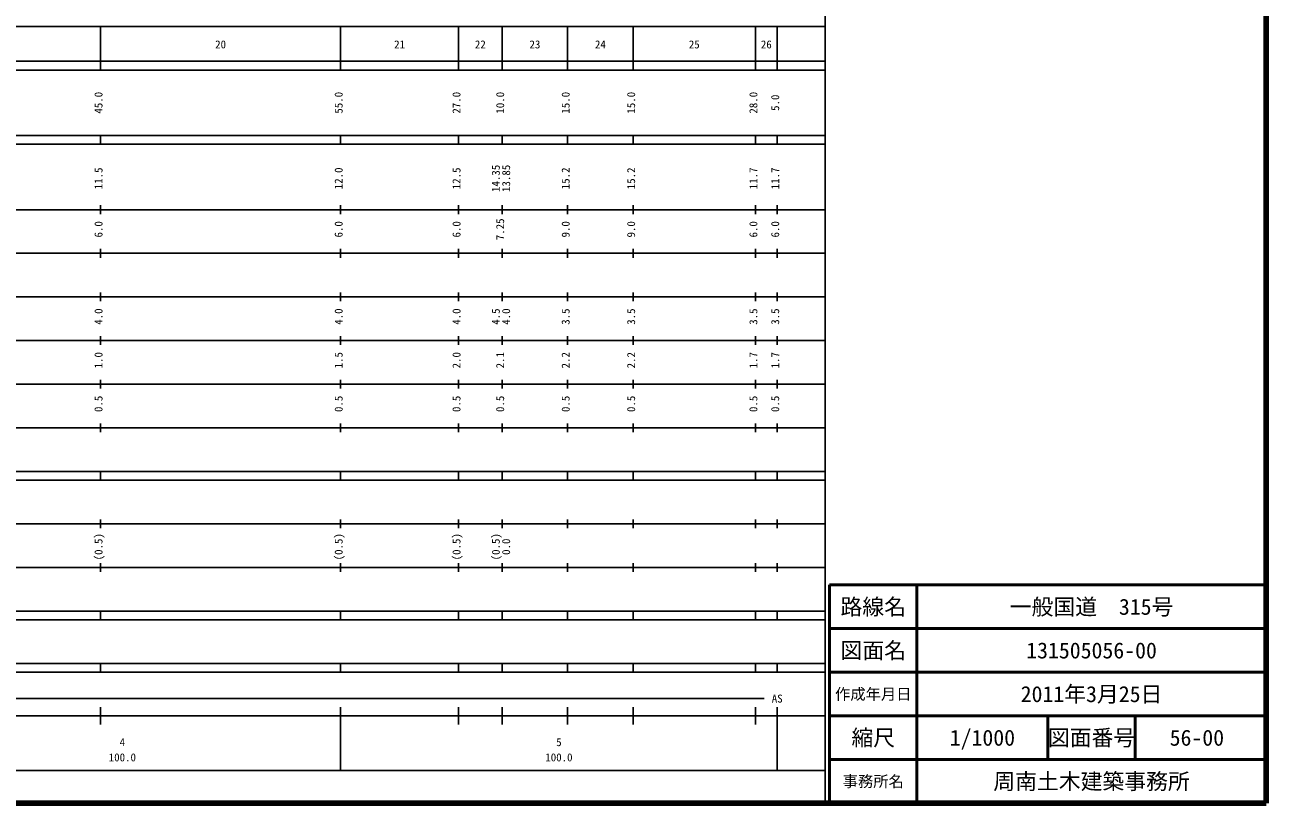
# Model space of a CAD drawing. Units: millimetres on the paper, enlarged 1000 times. Extents: x 40000 to 680000, y 20000 to 380000.
# Drawn here: x 395659 to 680000, y 20000 to 198357 of the extents above; entities that cross this region are included whole.
import ezdxf
from ezdxf.enums import TextEntityAlignment as Align

# ---------------------------------------------------------------- set-up
doc = ezdxf.new("R2010")
doc.units = ezdxf.units.MM
doc.header["$LTSCALE"] = 1000
for name, color, linetype, lineweight in [('M-TTL', 2, 'Continuous', 140), ('M-TTL-BAND', 7, 'Continuous', 25), ('M-TTL-FRAM', 2, 'Continuous', 50), ('M-TTL-LINE', 7, 'Continuous', 50)]:
    doc.layers.add(name, color=color, linetype=linetype, lineweight=lineweight)
doc.layers.add('M-TTL-TXT', color=7, linetype='Continuous')
doc.styles.add('ＭＳ ゴシック', font='')
doc.styles.get('ＭＳ ゴシック').set_extended_font_data('MS Gothic')

msp = doc.modelspace()

# ---------------------------------------------------------------- linework, layer by layer
at = {"layer": 'M-TTL'}
for p, q in [((680000, 20000), (680000, 380000)), ((40000, 20000), (680000, 20000))]:
    msp.add_line(p, q, dxfattribs=at)
at = {"layer": 'M-TTL-BAND'}
for p, q in [((579000, 20000), (579000, 370000)), ((68000, 198000), (579000, 198000)), ((413000, 188000), (413000, 198000)), ((468000, 188000), (468000, 198000)), ((495000, 188000), (495000, 198000)), ((505000, 188000), (505000, 198000)), ((520000, 188000), (520000, 198000)), ((535000, 188000), (535000, 198000)), ((563000, 188000), (563000, 198000)), ((568000, 188000), (568000, 198000)), ((40000, 190000), (579000, 190000)), ((40000, 188000), (579000, 188000)), ((40000, 173000), (579000, 173000)), ((40000, 171000), (579000, 171000)), ((413000, 171000), (413000, 173000)), ((468000, 171000), (468000, 173000)), ((495000, 171000), (495000, 173000)), ((505000, 171000), (505000, 173000)), ((520000, 171000), (520000, 173000)), ((535000, 171000), (535000, 173000)), ((563000, 171000), (563000, 173000)), ((568000, 171000), (568000, 173000)), ((413000, 155000), (413000, 157000)), ((468000, 155000), (468000, 157000)), ((495000, 155000), (495000, 157000)), ((505000, 155000), (505000, 157000)), ((520000, 155000), (520000, 157000)), ((535000, 155000), (535000, 157000)), ((563000, 155000), (563000, 157000)), ((568000, 155000), (568000, 157000)), ((40000, 156000), (579000, 156000)), ((46000, 146000), (579000, 146000)), ((413000, 145000), (413000, 147000)), ((468000, 145000), (468000, 147000)), ((495000, 145000), (495000, 147000)), ((505000, 145000), (505000, 147000)), ((520000, 145000), (520000, 147000)), ((535000, 145000), (535000, 147000)), ((563000, 145000), (563000, 147000)), ((568000, 145000), (568000, 147000)), ((413000, 135000), (413000, 137000)), ((468000, 135000), (468000, 137000)), ((495000, 135000), (495000, 137000)), ((505000, 135000), (505000, 137000)), ((520000, 135000), (520000, 137000)), ((535000, 135000), (535000, 137000)), ((563000, 135000), (563000, 137000)), ((568000, 135000), (568000, 137000)), ((52000, 136000), (579000, 136000)), ((46000, 126000), (579000, 126000)), ((413000, 125000), (413000, 127000)), ((468000, 125000), (468000, 127000)), ((495000, 125000), (495000, 127000)), ((505000, 125000), (505000, 127000)), ((520000, 125000), (520000, 127000)), ((535000, 125000), (535000, 127000)), ((563000, 125000), (563000, 127000)), ((568000, 125000), (568000, 127000)), ((413000, 115000), (413000, 117000)), ((468000, 115000), (468000, 117000)), ((495000, 115000), (495000, 117000)), ((505000, 115000), (505000, 117000)), ((520000, 115000), (520000, 117000)), ((535000, 115000), (535000, 117000)), ((563000, 115000), (563000, 117000)), ((568000, 115000), (568000, 117000)), ((52000, 116000), (579000, 116000)), ((46000, 106000), (579000, 106000)), ((413000, 105000), (413000, 107000)), ((468000, 105000), (468000, 107000)), ((495000, 105000), (495000, 107000)), ((505000, 105000), (505000, 107000)), ((520000, 105000), (520000, 107000)), ((535000, 105000), (535000, 107000)), ((563000, 105000), (563000, 107000)), ((568000, 105000), (568000, 107000)), ((40000, 96000), (579000, 96000)), ((40000, 94000), (579000, 94000)), ((413000, 94000), (413000, 96000)), ((468000, 94000), (468000, 96000)), ((495000, 94000), (495000, 96000)), ((505000, 94000), (505000, 96000)), ((520000, 94000), (520000, 96000)), ((535000, 94000), (535000, 96000)), ((563000, 94000), (563000, 96000)), ((568000, 94000), (568000, 96000)), ((49000, 84000), (579000, 84000)), ((413000, 83000), (413000, 85000)), ((468000, 83000), (468000, 85000)), ((495000, 83000), (495000, 85000)), ((505000, 83000), (505000, 85000)), ((520000, 83000), (520000, 85000)), ((535000, 83000), (535000, 85000)), ((563000, 83000), (563000, 85000)), ((568000, 83000), (568000, 85000)), ((40000, 74000), (579000, 74000)), ((413000, 73000), (413000, 75000)), ((468000, 73000), (468000, 75000)), ((495000, 73000), (495000, 75000)), ((505000, 73000), (505000, 75000)), ((520000, 73000), (520000, 75000)), ((535000, 73000), (535000, 75000)), ((563000, 73000), (563000, 75000)), ((568000, 73000), (568000, 75000)), ((40000, 64000), (579000, 64000)), ((413000, 62000), (413000, 64000)), ((468000, 62000), (468000, 64000)), ((495000, 62000), (495000, 64000)), ((505000, 62000), (505000, 64000)), ((520000, 62000), (520000, 64000)), ((535000, 62000), (535000, 64000)), ((563000, 62000), (563000, 64000)), ((568000, 62000), (568000, 64000)), ((40000, 62000), (579000, 62000)), ((40000, 52000), (579000, 52000)), ((413000, 50000), (413000, 52000)), ((468000, 50000), (468000, 52000)), ((495000, 50000), (495000, 52000)), ((505000, 50000), (505000, 52000)), ((520000, 50000), (520000, 52000)), ((535000, 50000), (535000, 52000)), ((563000, 50000), (563000, 52000)), ((568000, 50000), (568000, 52000)), ((40000, 50000), (579000, 50000)), ((71000, 44000), (565000, 44000)), ((40000, 40000), (579000, 40000)), ((413000, 38000), (413000, 42000)), ((468000, 27500), (468000, 42000)), ((495000, 38000), (495000, 42000)), ((505000, 38000), (505000, 42000)), ((520000, 38000), (520000, 42000)), ((535000, 38000), (535000, 42000)), ((563000, 38000), (563000, 42000)), ((568000, 27500), (568000, 42000)), ((68000, 27500), (579000, 27500))]:
    msp.add_line(p, q, dxfattribs=at)
at = {"layer": 'M-TTL-FRAM'}
for p, q in [((680000, 70000), (580000, 70000)), ((580000, 70000), (580000, 20000))]:
    msp.add_line(p, q, dxfattribs=at)
at = {"layer": 'M-TTL-LINE'}
for p, q in [((600000, 70000), (600000, 20000)), ((680000, 60000), (580000, 60000)), ((680000, 50000), (580000, 50000)), ((680000, 40000), (580000, 40000)), ((630000, 40000), (630000, 30000)), ((650000, 40000), (650000, 30000)), ((680000, 30000), (580000, 30000))]:
    msp.add_line(p, q, dxfattribs=at)

# ---------------------------------------------------------------- texts
at = {"layer": 'M-TTL-BAND', "style": 'ＭＳ ゴシック'}
for s, p in [('20', (440500, 192405)), ('21', (481500, 192405)), ('22', (500000, 192405)), ('23', (512500, 192405)), ('24', (527500, 192405)), ('25', (549000, 192405)), ('26', (565500, 192405)), ('AS', (568000, 42500)), ('4', (418000, 32523)), ('5', (518000, 32523)), ('100.0', (418000, 29033)), ('100.0', (518000, 29033))]:
    msp.add_text(s, height=1833, dxfattribs=at).set_placement(p, align=Align.BOTTOM_CENTER)
for s, p in [('45.0', (414000, 180500)), ('55.0', (469000, 180500)), ('27.0', (496000, 180500)), ('10.0', (506000, 180500)), ('15.0', (521000, 180500)), ('15.0', (536000, 180500)), ('28.0', (564000, 180500)), ('5.0', (569000, 180500)), ('11.5', (414000, 163174)), ('12.0', (469000, 163174)), ('12.5', (496000, 163174)), ('14.35', (505000, 163174)), ('13.85', (507370, 163174)), ('15.2', (521000, 163174)), ('15.2', (536000, 163174)), ('11.7', (564000, 163174)), ('11.7', (569000, 163174)), ('7.25', (506000, 151500)), ('6.0', (414000, 151500)), ('6.0', (469000, 151500)), ('6.0', (496000, 151500)), ('9.0', (521000, 151500)), ('9.0', (536000, 151500)), ('6.0', (564000, 151500)), ('6.0', (569000, 151500)), ('4.0', (414000, 131500)), ('4.0', (469000, 131500)), ('4.0', (496000, 131500)), ('4.5', (505000, 131500)), ('4.0', (507370, 131500)), ('3.5', (521000, 131500)), ('3.5', (536000, 131500)), ('3.5', (564000, 131500)), ('3.5', (569000, 131500)), ('1.0', (414000, 121500)), ('1.5', (469000, 121500)), ('2.0', (496000, 121500)), ('2.1', (506000, 121500)), ('2.2', (521000, 121500)), ('2.2', (536000, 121500)), ('1.7', (564000, 121500)), ('1.7', (569000, 121500)), ('0.5', (414000, 111500)), ('0.5', (469000, 111500)), ('0.5', (496000, 111500)), ('0.5', (506000, 111500)), ('0.5', (521000, 111500)), ('0.5', (536000, 111500)), ('0.5', (564000, 111500)), ('0.5', (569000, 111500)), ('(0.5)', (414000, 78764)), ('(0.5)', (469000, 78764)), ('(0.5)', (496000, 78764)), ('(0.5)', (505000, 78764)), ('0.0', (507370, 78764))]:
    msp.add_text(s, height=1833, rotation=90, dxfattribs=at).set_placement(p, align=Align.BOTTOM_CENTER)
at = {"layer": 'M-TTL-TXT', "style": 'ＭＳ ゴシック'}
for s, height, p in [('路線名', 3666, (590000, 65000)), ('路線名', 3666, (590000, 65000)), ('一般国道\u3000315号', 3666, (640000, 65000)), ('図面名', 3666, (590000, 55000)), ('図面名', 3666, (590000, 55000)), ('131505056-00', 3666, (640000, 55000)), ('作成年月日', 2566, (590000, 45000)), ('作成年月日', 2566, (590000, 45000)), ('2011年3月25日', 3666, (640000, 45000)), ('縮尺', 3666, (590000, 35000)), ('縮尺', 3666, (590000, 35000)), ('1/1000', 3666, (615000, 35000)), ('図面番号', 3666, (640000, 35000)), ('図面番号', 3666, (640000, 35000)), ('56-00', 3666, (664125, 35000)), ('事務所名', 2566, (590000, 25000)), ('事務所名', 2566, (590000, 25000)), ('周南土木建築事務所', 3666, (640000, 25000))]:
    msp.add_text(s, height=height, dxfattribs=at).set_placement(p, align=Align.MIDDLE_CENTER)

doc.saveas('drawing.dxf')
